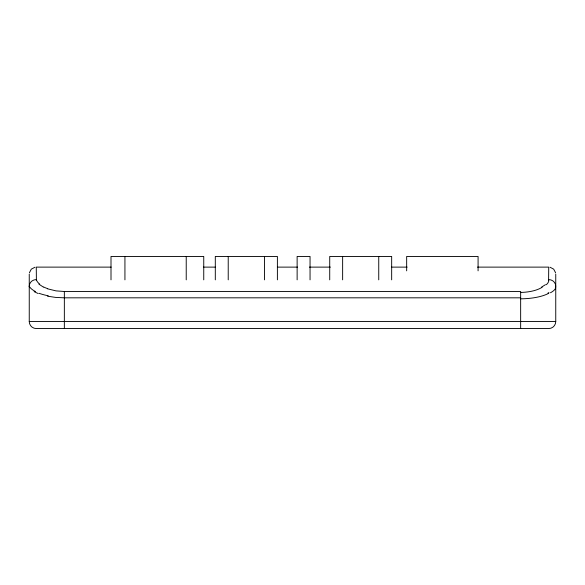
<?xml version="1.0" encoding="UTF-8"?>
<svg xmlns="http://www.w3.org/2000/svg" width="585" height="585" viewBox="0 0 585 585"><rect width="100%" height="100%" fill="white"/><g stroke="black" fill="none" stroke-linecap="round" stroke-linejoin="round"><path stroke-width="0.88" d="M477.477 267.118L548.73 267.118L548.598 280.581M29.367 272.844L31.305 269.158L34.99 267.221M555.384 287.674L555.75 286.233A7.02 6.64 0 0 0 548.73 279.593M545.491 284.661L541.608 287.081M547.962 293.07L549.001 292.602M111.172 267.118L36.27 267.118L36.402 280.573M203.434 267.118L215.309 267.118M277.429 267.118L297.524 267.118M309.399 267.118L330.408 267.118M391.614 267.118L407.138 267.118M47.407 288.771L55.992 290.877L64.35 291.498L520.65 291.498L520.65 328.551M520.65 297.823L64.35 297.823L55.59 297.407L47.509 296.185M29.25 274.124L29.25 321.531L555.75 321.531L555.75 274.124M550.01 267.221L553.695 269.158L555.633 272.844M38.142 293.524L34.12 291.652M43.385 287.089L38.902 284.156M36.27 279.593A7.02 6.64 0 0 0 29.25 286.233L29.616 287.674M29.418 287.184L29.25 286.233M478.084 270.848L478.084 256.449L406.663 256.449L406.663 270.848M391.665 279.849L391.665 256.449L329.721 256.449L329.721 279.849M378.744 256.449L378.744 279.849M342.635 256.449L342.635 279.849M310.05 279.849L310.05 256.449L297.129 256.449L297.129 279.849M277.392 279.849L277.392 256.449L215.302 256.449L215.302 279.849M264.471 256.449L264.471 279.849M228.223 256.449L228.223 279.849M203.748 279.849L203.748 256.449L111.004 256.449L111.004 279.849M186.227 256.449L186.227 279.849M124.934 256.449L124.934 279.849M64.35 291.498L64.35 328.551M548.788 293.26A34.354 12.278 0 0 1 520.701 298.825M555.75 321.531A7.02 7.02 0 0 1 548.73 328.551L36.27 328.551A7.02 7.02 0 0 1 29.25 321.531M542.163 287.242A26.939 11.627 0 0 1 520.73 292.42M39.714 284.135A33.652 10.815 8.5 0 1 36.738 280.603M47.699 288.654A29.674 10.779 2.9 0 1 43.685 287.008M35.517 291.557A38.325 10.084 6.7 0 1 29.945 287.22M48.284 295.798A36.007 10.72 2.3 0 1 39.071 293.304M548.796 280.566A33.367 11.181 -5.7 0 1 546.332 284.705M555.728 287.666A38.113 10.757 -3.5 0 1 550.456 292.763"/></g></svg>
